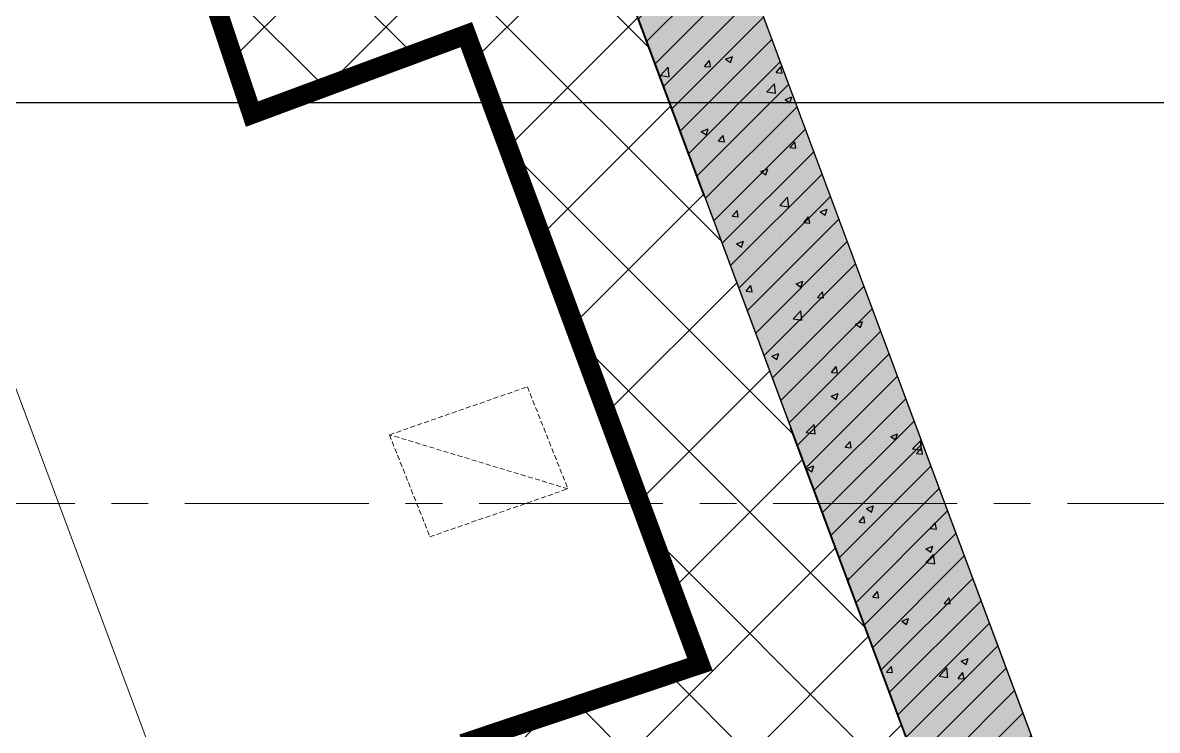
# Model space of a CAD drawing. Header units: millimetres. Extents: x -346728 to 1320345, y -537202 to -385966.
# Drawn here: x 128204 to 139777, y -451106 to -443889 of the extents above; entities that cross this region are included whole.
import ezdxf
from ezdxf.xclip import XClip

# ---------------------------------------------------------------- set-up
doc = ezdxf.new("R2010")
doc.units = ezdxf.units.MM
doc.header["$LTSCALE"] = 100
doc.header["$XCLIPFRAME"] = 2
for name, pattern in [('DASHED2', [0.375, 0.25, -0.125]), ('NETNHA500', [0.75, 0.5, -0.25]), ('X1326_GLB$0$CENTER', [2, 1.25, -0.25, 0.25, -0.25])]:
    doc.linetypes.add(name, pattern=pattern)
for name, color, linetype, lineweight in [('0 T TEXT', 7, 'Continuous', 13), ('L.DUONG', 234, 'Continuous', 15), ('LINE', 7, 'Continuous', 13), ('X1326_GLB$0$A-tim', 8, 'X1326_GLB$0$CENTER', 9)]:
    doc.layers.add(name, color=color, linetype=linetype, lineweight=lineweight)
for name, color, linetype in [('hach', 253, 'Continuous'), ('NHA', 3, 'NETNHA500'), ('W2', 4, 'Continuous'), ('X1326_COL_B4$0$CS', 253, 'Continuous'), ('XR_1326_csPL$0$hach', 253, 'Continuous'), ('XR_1326_csPL$0$W2', 4, 'Continuous')]:
    doc.layers.add(name, color=color, linetype=linetype)
doc.linetypes.add('FENCELINE2', pattern='A,0.25,-0.1,[132,ltypeshp.shx,S=0.1,R=0,X=-0.1,Y=0],-0.1,1', length=1.45)

# ---------------------------------------------------------------- blocks, each defined once
blk = doc.blocks.new('LVL-KHUNGTEN')
blk.add_lwpolyline([(61072.9, 41092.8), (119123.5, 41092.8), (119123.5, 61.9), (61072.9, 61.9)], close=True)
blk = doc.blocks.new('mb duong hh')
at = {"layer": '0 T TEXT', "color": 8, "linetype": 'DASHED2', "ltscale": 300}
blk.add_lwpolyline([(75940, 34596), (80501, 41668), (80491, 88861), (75484, 93868), (-20031, 93860), (-33610, 75885), (-26182, 55955), (-6300, 2612), (0, 0)], close=True, dxfattribs=at)
at = {"layer": 'LINE', "color": 252, "lineweight": 9}
blk.add_lwpolyline([(14977, 101049), (-7702, 101358), (-14927, 101246), (-29449, 100943), (-35818, 99008), (-40020, 95429), (-42101, 92117), (-42609, 87567), (-42104, 81482), (-40823, 74903), (-34507, 57500), (-12505, -1540), (-11062, -5026), (-1334, -3647), (4526, -1388), (38515, 14361), (36944, 16828)], dxfattribs=at)
at = {"layer": 'NHA', "color": 252, "lineweight": 9}
for p, q in [((-30269, 55886), (-28862, 56375)), ((-28862, 56375), (-28449, 55335)), ((-30269, 55886), (-29856, 54846)), ((-28449, 55335), (-30269, 55886)), ((-29856, 54846), (-28449, 55335))]:
    blk.add_line(p, q, dxfattribs=at)
blk = doc.blocks.new('MB HANG RAO TAM')
h = blk.add_hatch()
h.set_pattern_fill('ANSI37', color=8, scale=7000, style=0)
h.set_pattern_definition([(45, (527887.4, 631399.9), (-618.7184, 618.7184), []), (135, (527887.4, 631399.9), (-618.7184, -618.7184), [])])
h.paths.add_polyline_path([(89794, 74797), (94796, 69797), (94804, 22611), (90246, 15544), (52523, -1634), (34324, -9922), (14325, -19029), (8025, -16417), (-19267, 56832), (-5688, 74797), (41806, 74797), (65797, 74797)], flags=16)
h.paths.add_polyline_path([(-17293, 40146), (-15160, 40938), (-12777, 34516), (-15127, 33730), (-10493, 20001), (4784, -19373), (12548, -21453), (91490, 14752), (95488, 20874), (95620, 46027), (95770, 74597), (91825, 78101), (52350, 76926), (14008, 75822), (-9259, 75871), (-23844, 71027), (-24251, 60760)])
at = {"layer": 'L.DUONG', "color": 94, "linetype": 'FENCELINE2', "ltscale": 25, "const_width": 200, "elevation": 7850}
blk.add_lwpolyline([(-15198, 33706), (-12777, 34516), (-15160, 40938), (-17346, 40127), (-24251, 60760), (-23844, 71027), (-9259, 75871), (5427, 75795), (5898, 75797)], dxfattribs=at)
at = {"layer": 'XR_1326_csPL$0$W2', "color": 7, "ltscale": 0.5, "elevation": 0}
blk.add_lwpolyline([(8025, -16417), (14325, -19029), (90246, 15544), (94804, 22611), (94796, 69797), (89794, 74797), (-5688, 74797), (-19267, 56832)], close=True, dxfattribs=at)

msp = doc.modelspace()

# ---------------------------------------------------------------- hatches: boundary and pattern name
at = {"layer": 'hach'}
h = msp.add_hatch(dxfattribs=at)
h.set_pattern_fill('ANSI31', color=256, scale=70)
h.set_pattern_definition([(45, (121918.56, -508591.22), (-157.15448, 157.15448), [])])
h.paths.add_polyline_path([(142200.7, -410142.2), (128621.2, -428107.5), (155914.1, -501359), (162214.1, -503970.9), (238136.4, -469396.6), (242695.2, -462329.4), (242687.2, -415142.7), (237685.1, -410142.2)])
h.paths.add_polyline_path([(142797.9, -411342.2), (129975.7, -428305.7), (156856.2, -500450.6), (162191.6, -502662.6), (237318.8, -468450.4), (241495.1, -461976.1), (241487, -415639.4), (237188.2, -411342.2)], flags=16)
h = msp.add_hatch(dxfattribs=at)
h.set_pattern_fill('AR-CONC', color=256, scale=4)
h.set_pattern_definition([(50, (121918.56, -508591.2), (728.7387, -63.7563), [76.2, -838.2]), (355, (121918.56, -508591.2), (-140.9737, 764.2274), [60.96, -670.5623]), (100.45144, (121979.3, -508596.54), (587.765, 700.471), [64.76, -712.361]), (46.1842, (121918.6, -508388), (1084.316, -168.1693), [114.3, -1257.3]), (96.63556, (122008.9, -508402), (949.6165, 989.7045), [97.14, -1068.5424]), (351.18415, (121918.6, -508388), (949.6165, 989.7045), [91.44, -1005.839]), (21, (122020.16, -508438.8), (606.4576, -409.0608), [76.2, -838.2]), (326, (122020.16, -508438.8), (247.208, 736.752), [60.96, -670.56]), (71.45144, (122070.7, -508472.9), (853.6657, 327.691), [64.76, -712.3598]), (37.5, (121918.56, -508591.22), (12.3544, 338.22016), [0, -662.432, 0, -680.72, 0, -673.1]), (7.5, (121918.56, -508591.22), (267.27865, 400.7223), [0, -388.112, 0, -647.192, 0, -256.54]), (327.5, (121692, -508591.22), (542.3624, -22.91498), [0, -254, 0, -792.48, 0, -1051.56]), (317.5, (121590.4, -508591.2), (592.5167, 101.706), [0, -330.2, 0, -526.288, 0, -746.76])])
h.paths.add_polyline_path([(142200.7, -410142.2), (128621.2, -428107.5), (155914.1, -501359), (162214.1, -503970.9), (238136.4, -469396.6), (242695.2, -462329.4), (242687.2, -415142.7), (237685.1, -410142.2)])
h.paths.add_polyline_path([(142797.9, -411342.2), (129975.7, -428305.7), (156856.2, -500450.6), (162191.6, -502662.6), (237318.8, -468450.4), (241495.1, -461976.1), (241487, -415639.4), (237188.2, -411342.2)], flags=16)

# ---------------------------------------------------------------- linework, layer by layer
at = {"layer": 'W2', "ltscale": 0.5, "elevation": -1404.9}
for points in [[(142200.7, -410142.2), (128621.2, -428107.5), (155914.1, -501359), (162214.1, -503970.9), (238136.4, -469396.6), (242695.2, -462329.4), (242686.9, -415142.1), (237685.1, -410142.2)], [(142797.9, -411342.2), (129975.7, -428305.7), (156856.2, -500450.6), (162191.6, -502662.6), (237318.8, -468450.4), (241495.1, -461976.1), (241487, -415639.4), (237188.2, -411342.2)]]:
    msp.add_lwpolyline(points, close=True, dxfattribs=at)
at = {"layer": 'X1326_COL_B4$0$CS', "linetype": 'ByBlock', "ltscale": 8, "elevation": -1404.9, "flags": 128}
msp.add_lwpolyline([(242692.2, -444707.5), (115342.7, -444707.5)], dxfattribs=at)
at = {"layer": 'X1326_GLB$0$A-tim', "ltscale": 15}
msp.add_line((120859.5, -448791.5, -1404.9), (255546, -448791.5, -1404.9), dxfattribs=at)
at = {"layer": 'XR_1326_csPL$0$hach', "color": 250}
for p, q in [((134571.4, -444077.4, -1404.9), (135504.4, -443144.4, -1404.9)), ((134656.8, -444306.3, -1404.9), (135589.7, -443373.4, -1404.9)), ((134742.1, -444535.3, -1404.9), (135675.1, -443602.4, -1404.9)), ((134827.4, -444764.3, -1404.9), (135760.4, -443831.3, -1404.9)), ((135101.2, -443901.8, -1404.9), (135101.2, -443901.8, -1404.9)), ((135404, -443891.3, -1404.9), (135404, -443891.3, -1404.9)), ((134644.9, -443926.3, -1404.9), (134644.9, -443926.3, -1404.9)), ((134773, -444015.4, -1404.9), (134773, -444015.4, -1404.9)), ((134811.5, -443993.1, -1404.9), (134811.5, -443993.1, -1404.9)), ((134974.7, -444000.4, -1404.9), (134974.7, -444000.4, -1404.9)), ((135616.3, -443916, -1404.9), (135616.3, -443916, -1404.9)), ((135643.5, -443924.7, -1404.9), (135643.5, -443924.7, -1404.9)), ((134589.9, -444051.1, -1404.9), (134589.9, -444051.1, -1404.9)), ((134912.7, -444993.3, -1404.9), (135845.7, -444060.3, -1404.9)), ((135315.4, -444038.3, -1404.9), (135315.4, -444038.3, -1404.9)), ((135667.4, -444127.9, -1404.9), (135667.4, -444127.9, -1404.9)), ((135154.2, -444193, -1404.9), (135154.2, -444193, -1404.9)), ((135373, -444262.2, -1404.9), (135444.1, -444234.9, -1404.9)), ((135373, -444262.3, -1404.9), (135423.5, -444296.3, -1404.9)), ((135423.5, -444296.3, -1404.9), (135444.1, -444234.9, -1404.9)), ((134708, -444426.6, -1404.9), (134787.1, -444344.1, -1404.9)), ((134798.4, -444440.6, -1404.9), (134787.2, -444344.1, -1404.9)), ((134998, -445222.3, -1404.9), (135931, -444289.3, -1404.9)), ((135159.7, -444334.9, -1404.9), (135208.7, -444276.5, -1404.9)), ((135159.7, -444334.9, -1404.9), (135220.4, -444340.2, -1404.9)), ((135220.5, -444340.2, -1404.9), (135208.8, -444276.5, -1404.9)), ((135349.1, -444316.7, -1404.9), (135349.1, -444316.7, -1404.9)), ((135603.4, -444283.2, -1404.9), (135603.4, -444283.2, -1404.9)), ((135888.4, -444398.7, -1404.9), (135937.4, -444340.3, -1404.9)), ((135949.3, -444404, -1404.9), (135937.5, -444340.3, -1404.9)), ((134707.4, -444401.2, -1404.9), (134707.4, -444401.2, -1404.9)), ((134708, -444426.6, -1404.9), (134798.4, -444440.6, -1404.9)), ((134899, -444418.2, -1404.9), (134899, -444418.2, -1404.9)), ((135441.4, -444441.2, -1404.9), (135441.4, -444441.2, -1404.9)), ((135655.1, -444466.2, -1404.9), (135655.1, -444466.2, -1404.9)), ((135888.4, -444398.7, -1404.9), (135949.2, -444404, -1404.9)), ((135954.6, -444395.9, -1404.9), (135954.6, -444395.9, -1404.9)), ((135983.8, -444464.1, -1404.9), (135983.8, -444464.1, -1404.9)), ((134769.5, -444599.3, -1404.9), (134769.5, -444599.3, -1404.9)), ((135083.4, -445451.3, -1404.9), (136016.3, -444518.3, -1404.9)), ((135141.9, -444531.2, -1404.9), (135141.9, -444531.2, -1404.9)), ((135362, -444497.6, -1404.9), (135362, -444497.6, -1404.9)), ((135792.3, -444594.7, -1404.9), (135871.4, -444512.3, -1404.9)), ((135792.3, -444594.8, -1404.9), (135882.7, -444608.8, -1404.9)), ((135882.7, -444608.7, -1404.9), (135871.5, -444512.2, -1404.9)), ((135081.8, -444717.4, -1404.9), (135081.8, -444717.4, -1404.9)), ((135336.1, -444683.9, -1404.9), (135336.1, -444683.9, -1404.9)), ((135605.5, -444720.6, -1404.9), (135605.5, -444720.6, -1404.9)), ((135720.9, -444633.3, -1404.9), (135720.9, -444633.3, -1404.9)), ((135979.4, -444671.3, -1404.9), (136030, -444705.4, -1404.9)), ((135979.5, -444671.3, -1404.9), (136050.6, -444644, -1404.9)), ((136030, -444705.4, -1404.9), (136050.6, -444644, -1404.9)), ((135013, -444822.3, -1404.9), (135013, -444822.3, -1404.9)), ((135168.7, -445680.3, -1404.9), (136101.7, -444747.3, -1404.9)), ((135642.7, -444804.4, -1404.9), (135642.7, -444804.4, -1404.9)), ((135129.5, -444869.4, -1404.9), (135129.5, -444869.4, -1404.9)), ((136095.3, -444949.5, -1404.9), (136095.3, -444949.5, -1404.9)), ((135125.8, -444999, -1404.9), (135196.9, -444971.7, -1404.9)), ((135125.8, -444999, -1404.9), (135176.3, -445033.1, -1404.9)), ((135176.3, -445033.1, -1404.9), (135196.9, -444971.7, -1404.9)), ((135243.6, -444960.3, -1404.9), (135243.6, -444960.3, -1404.9)), ((135254, -445909.3, -1404.9), (136187, -444976.3, -1404.9)), ((135300.7, -445099.1, -1404.9), (135349.7, -445040.8, -1404.9)), ((135361.5, -445104.4, -1404.9), (135349.8, -445040.7, -1404.9)), ((135453.6, -445034, -1404.9), (135453.6, -445034, -1404.9)), ((135785.9, -444983.3, -1404.9), (135785.9, -444983.3, -1404.9)), ((136158.1, -445066.4, -1404.9), (136158.1, -445066.4, -1404.9)), ((135068.8, -445084.6, -1404.9), (135068.8, -445084.6, -1404.9)), ((135300.7, -445099.1, -1404.9), (135361.4, -445104.5, -1404.9)), ((135401, -445177.9, -1404.9), (135401, -445177.9, -1404.9)), ((135457.8, -445096.8, -1404.9), (135457.8, -445096.8, -1404.9)), ((135630.4, -445142.6, -1404.9), (135630.4, -445142.6, -1404.9)), ((135993.5, -445076.2, -1404.9), (135993.5, -445076.2, -1404.9)), ((136000.1, -445119.7, -1404.9), (136000.1, -445119.7, -1404.9)), ((136029.4, -445162.9, -1404.9), (136078.4, -445104.5, -1404.9)), ((136029.4, -445162.9, -1404.9), (136090.1, -445168.2, -1404.9)), ((136090.3, -445168.2, -1404.9), (136078.5, -445104.5, -1404.9)), ((135117.2, -445207.6, -1404.9), (135117.2, -445207.6, -1404.9)), ((135339.3, -446138.3, -1404.9), (136272.3, -445205.3, -1404.9)), ((135732.2, -445408.1, -1404.9), (135782.8, -445442.2, -1404.9)), ((135732.3, -445408, -1404.9), (135803.4, -445380.7, -1404.9)), ((135782.8, -445442.2, -1404.9), (135803.4, -445380.8, -1404.9)), ((135828, -445350.2, -1404.9), (135828, -445350.2, -1404.9)), ((136082.4, -445316.7, -1404.9), (136082.4, -445316.7, -1404.9)), ((136145.7, -445404.6, -1404.9), (136145.7, -445404.6, -1404.9)), ((135186.4, -445434.7, -1404.9), (135186.4, -445434.7, -1404.9)), ((135424.6, -446367.2, -1404.9), (136357.6, -445434.3, -1404.9)), ((135583.8, -445499.7, -1404.9), (135583.8, -445499.7, -1404.9)), ((135618, -445480.8, -1404.9), (135618, -445480.8, -1404.9)), ((136126.1, -445522.6, -1404.9), (136126.1, -445522.6, -1404.9)), ((135510, -446596.2, -1404.9), (136442.9, -445663.3, -1404.9)), ((135560.7, -445751, -1404.9), (135560.7, -445751, -1404.9)), ((135815.1, -445717.5, -1404.9), (135815.1, -445717.5, -1404.9)), ((135927, -445752.6, -1404.9), (136006.1, -445670.1, -1404.9)), ((135927, -445752.6, -1404.9), (136017.4, -445766.7, -1404.9)), ((135951.6, -445682.4, -1404.9), (135951.6, -445682.4, -1404.9)), ((136017.4, -445766.6, -1404.9), (136006.2, -445670.1, -1404.9)), ((136133.4, -445742.9, -1404.9), (136133.4, -445742.9, -1404.9)), ((136199.9, -445666.8, -1404.9), (136199.9, -445666.8, -1404.9)), ((135359, -445784.1, -1404.9), (135359, -445784.1, -1404.9)), ((135441.6, -445863.4, -1404.9), (135490.6, -445805, -1404.9)), ((135441.6, -445863.4, -1404.9), (135502.4, -445868.7, -1404.9)), ((135502.5, -445868.7, -1404.9), (135490.7, -445805, -1404.9)), ((135605.7, -445819, -1404.9), (135605.7, -445819, -1404.9)), ((136170.4, -445927.1, -1404.9), (136219.4, -445868.8, -1404.9)), ((136231.2, -445932.4, -1404.9), (136219.5, -445868.7, -1404.9)), ((136338.7, -445817.1, -1404.9), (136409.8, -445789.8, -1404.9)), ((136338.7, -445817.1, -1404.9), (136389.2, -445851.2, -1404.9)), ((136389.2, -445851.2, -1404.9), (136409.8, -445789.8, -1404.9)), ((135595.3, -446825.2, -1404.9), (136528.3, -445892.3, -1404.9)), ((136170.4, -445927.1, -1404.9), (136231.1, -445932.4, -1404.9)), ((136195, -445905.5, -1404.9), (136195, -445905.5, -1404.9)), ((135385.9, -446018.9, -1404.9), (135385.9, -446018.9, -1404.9)), ((135602.5, -446007.2, -1404.9), (135602.5, -446007.2, -1404.9)), ((135928.3, -446041.8, -1404.9), (135928.3, -446041.8, -1404.9)), ((135932.6, -446067.5, -1404.9), (135932.6, -446067.5, -1404.9)), ((136121, -446081.1, -1404.9), (136121, -446081.1, -1404.9)), ((136470.7, -446064.7, -1404.9), (136470.7, -446064.7, -1404.9)), ((135485, -446144.8, -1404.9), (135556.2, -446117.5, -1404.9)), ((135485, -446144.8, -1404.9), (135535.6, -446178.9, -1404.9)), ((135535.6, -446178.9, -1404.9), (135556.2, -446117.5, -1404.9)), ((135547.8, -446118.2, -1404.9), (135547.8, -446118.2, -1404.9)), ((135593.3, -446157.3, -1404.9), (135593.3, -446157.3, -1404.9)), ((135600.2, -446155.3, -1404.9), (135600.2, -446155.3, -1404.9)), ((135680.6, -447054.2, -1404.9), (136613.6, -446121.2, -1404.9)), ((136142.5, -446178.3, -1404.9), (136142.5, -446178.3, -1404.9)), ((136583, -446261, -1404.9), (136583, -446261, -1404.9)), ((135765.9, -447283.2, -1404.9), (136698.9, -446350.2, -1404.9)), ((135990.5, -446362.7, -1404.9), (135990.5, -446362.7, -1404.9)), ((136108.6, -446419.3, -1404.9), (136108.6, -446419.3, -1404.9)), ((136307, -446383.8, -1404.9), (136307, -446383.8, -1404.9)), ((136561.3, -446350.3, -1404.9), (136561.3, -446350.3, -1404.9)), ((136630.3, -446347.8, -1404.9), (136630.3, -446347.8, -1404.9)), ((135580.9, -446495.5, -1404.9), (135580.9, -446495.5, -1404.9)), ((135582.6, -446627.6, -1404.9), (135631.6, -446569.2, -1404.9)), ((135643.5, -446632.9, -1404.9), (135631.7, -446569.2, -1404.9)), ((135665.3, -446468.3, -1404.9), (135665.3, -446468.3, -1404.9)), ((135726.2, -446558.2, -1404.9), (135726.2, -446558.2, -1404.9)), ((136091.5, -446553.8, -1404.9), (136162.6, -446526.5, -1404.9)), ((136091.5, -446553.9, -1404.9), (136142, -446588, -1404.9)), ((136142, -446588, -1404.9), (136162.6, -446526.6, -1404.9)), ((135582.6, -446627.6, -1404.9), (135643.4, -446632.9, -1404.9)), ((135851.2, -447512.2, -1404.9), (136784.2, -446579.2, -1404.9)), ((136268.5, -446581.1, -1404.9), (136268.5, -446581.1, -1404.9)), ((136311.4, -446691.4, -1404.9), (136360.3, -446633, -1404.9)), ((136311.4, -446691.4, -1404.9), (136372.1, -446696.7, -1404.9)), ((136372.2, -446696.6, -1404.9), (136360.4, -446633, -1404.9)), ((136617.9, -446686, -1404.9), (136617.9, -446686, -1404.9)), ((135936.6, -447741.2, -1404.9), (136869.5, -446808.2, -1404.9)), ((136039.7, -446784.5, -1404.9), (136039.7, -446784.5, -1404.9)), ((136096.3, -446757.5, -1404.9), (136096.3, -446757.5, -1404.9)), ((136294, -446751, -1404.9), (136294, -446751, -1404.9)), ((136678.8, -446700.4, -1404.9), (136678.8, -446700.4, -1404.9)), ((136061.7, -446910.5, -1404.9), (136140.8, -446828, -1404.9)), ((136061.7, -446910.5, -1404.9), (136152.1, -446924.5, -1404.9)), ((136152.1, -446924.5, -1404.9), (136140.9, -446828, -1404.9)), ((136541.1, -446867.2, -1404.9), (136541.1, -446867.2, -1404.9)), ((135948.6, -446969, -1404.9), (135948.6, -446969, -1404.9)), ((136021.9, -447970.2, -1404.9), (136954.9, -447037.2, -1404.9)), ((136605.6, -447024.2, -1404.9), (136605.6, -447024.2, -1404.9)), ((136697.9, -446962.9, -1404.9), (136748.5, -446997, -1404.9)), ((136698, -446962.9, -1404.9), (136769.1, -446935.6, -1404.9)), ((136748.5, -446997, -1404.9), (136769.1, -446935.6, -1404.9)), ((136026.8, -447151.7, -1404.9), (136026.8, -447151.7, -1404.9)), ((136070.7, -447100.3, -1404.9), (136070.7, -447100.3, -1404.9)), ((136083.9, -447095.7, -1404.9), (136083.9, -447095.7, -1404.9)), ((136411.6, -447101.1, -1404.9), (136411.6, -447101.1, -1404.9)), ((136613, -447123.2, -1404.9), (136613, -447123.2, -1404.9)), ((136784.5, -447090.3, -1404.9), (136784.5, -447090.3, -1404.9)), ((135742.5, -447213.9, -1404.9), (135742.5, -447213.9, -1404.9)), ((135772.4, -447185.2, -1404.9), (135772.4, -447185.2, -1404.9)), ((135844.3, -447290.6, -1404.9), (135915.4, -447263.3, -1404.9)), ((135894.8, -447324.7, -1404.9), (135915.4, -447263.3, -1404.9)), ((136107.2, -448199.2, -1404.9), (137040.2, -447266.2, -1404.9)), ((136192, -447192, -1404.9), (136192, -447192, -1404.9)), ((136284.9, -447236.8, -1404.9), (136284.9, -447236.8, -1404.9)), ((136827.3, -447259.7, -1404.9), (136827.3, -447259.7, -1404.9)), ((135844.3, -447290.6, -1404.9), (135894.8, -447324.7, -1404.9)), ((136593.2, -447362.4, -1404.9), (136593.2, -447362.4, -1404.9)), ((137040.3, -447383.8, -1404.9), (137040.3, -447383.8, -1404.9)), ((136071.6, -447434, -1404.9), (136071.6, -447434, -1404.9)), ((136144.3, -447501.8, -1404.9), (136144.3, -447501.8, -1404.9)), ((136192.5, -448428.2, -1404.9), (137125.5, -447495.2, -1404.9)), ((136452.3, -447455.6, -1404.9), (136501.3, -447397.2, -1404.9)), ((136452.3, -447455.6, -1404.9), (136513.1, -447460.9, -1404.9)), ((136513.2, -447460.9, -1404.9), (136501.4, -447397.2, -1404.9)), ((136785.9, -447417.3, -1404.9), (136785.9, -447417.3, -1404.9)), ((136580, -447547.6, -1404.9), (136580, -447547.6, -1404.9)), ((135987.5, -447649.3, -1404.9), (135987.5, -447649.3, -1404.9)), ((136277.8, -448657.1, -1404.9), (137210.8, -447724.2, -1404.9)), ((136410.9, -447639.7, -1404.9), (136410.9, -447639.7, -1404.9)), ((136450.7, -447699.7, -1404.9), (136501.3, -447733.8, -1404.9)), ((136450.8, -447699.6, -1404.9), (136521.9, -447672.3, -1404.9)), ((136501.3, -447733.8, -1404.9), (136521.9, -447672.4, -1404.9)), ((136580.9, -447700.6, -1404.9), (136580.9, -447700.6, -1404.9)), ((136953.3, -447662.6, -1404.9), (136953.3, -447662.6, -1404.9)), ((137094.1, -447635.6, -1404.9), (137094.1, -447635.6, -1404.9)), ((137157.8, -447733.9, -1404.9), (137157.8, -447733.9, -1404.9)), ((136059.2, -447772.2, -1404.9), (136059.2, -447772.2, -1404.9)), ((136518.6, -447818, -1404.9), (136518.6, -447818, -1404.9)), ((136773, -447784.6, -1404.9), (136773, -447784.6, -1404.9)), ((136363.2, -448886.1, -1404.9), (137296.1, -447953.2, -1404.9)), ((136196.4, -448068.3, -1404.9), (136275.5, -447985.9, -1404.9)), ((136196.4, -448068.4, -1404.9), (136286.8, -448082.4, -1404.9)), ((136286.8, -448082.4, -1404.9), (136275.6, -447985.9, -1404.9)), ((136568.5, -448038.9, -1404.9), (136568.5, -448038.9, -1404.9)), ((137057.2, -448108.7, -1404.9), (137128.3, -448081.4, -1404.9)), ((137081.7, -447973.8, -1404.9), (137081.7, -447973.8, -1404.9)), ((137130.6, -448052.1, -1404.9), (137130.6, -448052.1, -1404.9)), ((136213.1, -448158.8, -1404.9), (136213.1, -448158.8, -1404.9)), ((136448.5, -449115.1, -1404.9), (137381.4, -448182.2, -1404.9)), ((136505.7, -448185.3, -1404.9), (136505.7, -448185.3, -1404.9)), ((136538.1, -448153.8, -1404.9), (136538.1, -448153.8, -1404.9)), ((136593.3, -448219.8, -1404.9), (136642.3, -448161.4, -1404.9)), ((136654.1, -448225.1, -1404.9), (136642.4, -448161.4, -1404.9)), ((136755.4, -448181.8, -1404.9), (136755.4, -448181.8, -1404.9)), ((136890.5, -448134.6, -1404.9), (136890.5, -448134.6, -1404.9)), ((137057.2, -448108.8, -1404.9), (137107.7, -448142.8, -1404.9)), ((137107.7, -448142.8, -1404.9), (137128.3, -448081.4, -1404.9)), ((137280.7, -448236.5, -1404.9), (137359.9, -448154, -1404.9)), ((137371.1, -448250.5, -1404.9), (137359.9, -448154, -1404.9)), ((136251.4, -448218.8, -1404.9), (136251.4, -448218.8, -1404.9)), ((136427.3, -448295.3, -1404.9), (136427.3, -448295.3, -1404.9)), ((136593.3, -448219.8, -1404.9), (136654, -448225.1, -1404.9)), ((137069.4, -448312, -1404.9), (137069.4, -448312, -1404.9)), ((137280.7, -448236.6, -1404.9), (137371.1, -448250.6, -1404.9)), ((137297.8, -448204.7, -1404.9), (137297.8, -448204.7, -1404.9)), ((137322, -448283.6, -1404.9), (137371, -448225.2, -1404.9)), ((137322, -448283.6, -1404.9), (137382.8, -448288.9, -1404.9)), ((137382.9, -448288.9, -1404.9), (137371.1, -448225.2, -1404.9)), ((137374.1, -448275.2, -1404.9), (137374.1, -448275.2, -1404.9)), ((136203.5, -448436.4, -1404.9), (136274.7, -448409.1, -1404.9)), ((136254.1, -448470.5, -1404.9), (136274.7, -448409.1, -1404.9)), ((136533.8, -449344.1, -1404.9), (137466.8, -448411.1, -1404.9)), ((136556.2, -448377.1, -1404.9), (136556.2, -448377.1, -1404.9)), ((136781.5, -448376.9, -1404.9), (136781.5, -448376.9, -1404.9)), ((136969.6, -448318.2, -1404.9), (136969.6, -448318.2, -1404.9)), ((136203.5, -448436.4, -1404.9), (136254.1, -448470.5, -1404.9)), ((136623.2, -448535.3, -1404.9), (136623.2, -448535.3, -1404.9)), ((137264.9, -448450.9, -1404.9), (137264.9, -448450.9, -1404.9)), ((136619.1, -449573.1, -1404.9), (137552.1, -448640.1, -1404.9)), ((137057, -448650.3, -1404.9), (137057, -448650.3, -1404.9)), ((136543.8, -448715.3, -1404.9), (136543.8, -448715.3, -1404.9)), ((136553.3, -448698.2, -1404.9), (136553.3, -448698.2, -1404.9)), ((137095.7, -448721.1, -1404.9), (137095.7, -448721.1, -1404.9)), ((137169.6, -448732.4, -1404.9), (137169.6, -448732.4, -1404.9)), ((136577, -448834.1, -1404.9), (136577, -448834.1, -1404.9)), ((136704.4, -449802.1, -1404.9), (137637.4, -448869.1, -1404.9)), ((136810, -448845.5, -1404.9), (136881.1, -448818.2, -1404.9)), ((136810, -448845.5, -1404.9), (136860.5, -448879.6, -1404.9)), ((136860.5, -448879.6, -1404.9), (136881.1, -448818.2, -1404.9)), ((136997.6, -448851.6, -1404.9), (136997.6, -448851.6, -1404.9)), ((137252, -448818.1, -1404.9), (137252, -448818.1, -1404.9)), ((136734.3, -448984, -1404.9), (136783.3, -448925.7, -1404.9)), ((136734.3, -448984, -1404.9), (136795, -448989.3, -1404.9)), ((136795.1, -448989.3, -1404.9), (136783.4, -448925.6, -1404.9)), ((137044.6, -448988.5, -1404.9), (137044.6, -448988.5, -1404.9)), ((137463, -449047.8, -1404.9), (137512, -448989.4, -1404.9)), ((137523.8, -449053.1, -1404.9), (137512.1, -448989.4, -1404.9)), ((137572.3, -448912.3, -1404.9), (137572.3, -448912.3, -1404.9)), ((136531.5, -449053.5, -1404.9), (136531.5, -449053.5, -1404.9)), ((136789.8, -450031.1, -1404.9), (137722.7, -449098.1, -1404.9)), ((137463, -449047.8, -1404.9), (137523.7, -449053.1, -1404.9)), ((136984.7, -449218.8, -1404.9), (136984.7, -449218.8, -1404.9)), ((137369.5, -449168.2, -1404.9), (137369.5, -449168.2, -1404.9)), ((137416.5, -449254.5, -1404.9), (137487.6, -449227.2, -1404.9)), ((137467, -449288.7, -1404.9), (137487.6, -449227.3, -1404.9)), ((137720.1, -449236.9, -1404.9), (137720.1, -449236.9, -1404.9)), ((136569.7, -449353.9, -1404.9), (136569.7, -449353.9, -1404.9)), ((136730.3, -449252.3, -1404.9), (136730.3, -449252.3, -1404.9)), ((136875.1, -450260.1, -1404.9), (137808, -449327.1, -1404.9)), ((136897.8, -449240.3, -1404.9), (136897.8, -449240.3, -1404.9)), ((137032.3, -449326.7, -1404.9), (137032.3, -449326.7, -1404.9)), ((137127.6, -449338.6, -1404.9), (137127.6, -449338.6, -1404.9)), ((137415.4, -449394.4, -1404.9), (137494.6, -449311.9, -1404.9)), ((137416.4, -449254.6, -1404.9), (137467, -449288.7, -1404.9)), ((137440.2, -449263.2, -1404.9), (137440.2, -449263.2, -1404.9)), ((137505.8, -449408.4, -1404.9), (137494.6, -449311.9, -1404.9)), ((137560, -449250.5, -1404.9), (137560, -449250.5, -1404.9)), ((137112, -449376.8, -1404.9), (137112, -449376.8, -1404.9)), ((137415.4, -449394.4, -1404.9), (137505.8, -449408.4, -1404.9)), ((137654.4, -449399.7, -1404.9), (137654.4, -449399.7, -1404.9)), ((136615, -449562.2, -1404.9), (136633.9, -449554.9, -1404.9)), ((136623.7, -449585.4, -1404.9), (136633.9, -449554.9, -1404.9)), ((136960.4, -450489.1, -1404.9), (137893.4, -449556.1, -1404.9)), ((137102.2, -449568.9, -1404.9), (137102.2, -449568.9, -1404.9)), ((137371.1, -449561.7, -1404.9), (137371.1, -449561.7, -1404.9)), ((137743.8, -449484.4, -1404.9), (137743.8, -449484.4, -1404.9)), ((136717.4, -449619.6, -1404.9), (136717.4, -449619.6, -1404.9)), ((136778.5, -449663.4, -1404.9), (136778.5, -449663.4, -1404.9)), ((136875.3, -449748.3, -1404.9), (136924.2, -449689.9, -1404.9)), ((136936.1, -449753.6, -1404.9), (136924.3, -449689.9, -1404.9)), ((137019.9, -449664.9, -1404.9), (137019.9, -449664.9, -1404.9)), ((137547.6, -449588.7, -1404.9), (137547.6, -449588.7, -1404.9)), ((136695.7, -449756.7, -1404.9), (136695.7, -449756.7, -1404.9)), ((136875.3, -449748.3, -1404.9), (136936, -449753.6, -1404.9)), ((137045.7, -450718, -1404.9), (137978.7, -449785.1, -1404.9)), ((137238, -449779.6, -1404.9), (137238, -449779.6, -1404.9)), ((137604, -449812, -1404.9), (137653, -449753.6, -1404.9)), ((137604, -449812, -1404.9), (137664.7, -449817.3, -1404.9)), ((137664.8, -449817.3, -1404.9), (137653.1, -449753.6, -1404.9)), ((137780.4, -449802.6, -1404.9), (137780.4, -449802.6, -1404.9)), ((137476.6, -449885.1, -1404.9), (137476.6, -449885.1, -1404.9)), ((137535.3, -449927, -1404.9), (137535.3, -449927, -1404.9)), ((137730.9, -449851.7, -1404.9), (137730.9, -449851.7, -1404.9)), ((137759.1, -449917.3, -1404.9), (137759.1, -449917.3, -1404.9)), ((136834.9, -449969.6, -1404.9), (136834.9, -449969.6, -1404.9)), ((137007.6, -450003.1, -1404.9), (137007.6, -450003.1, -1404.9)), ((137131, -450947, -1404.9), (138064, -450014.1, -1404.9)), ((137166.6, -450019, -1404.9), (137166.6, -450019, -1404.9)), ((137169.2, -449991.3, -1404.9), (137240.4, -449964, -1404.9)), ((137169.2, -449991.3, -1404.9), (137219.8, -450025.4, -1404.9)), ((137219.8, -450025.4, -1404.9), (137240.4, -449964, -1404.9)), ((137216.4, -451176, -1404.9), (138149.3, -450243.1, -1404.9)), ((137463.6, -450252.4, -1404.9), (137463.6, -450252.4, -1404.9)), ((137522.9, -450265.2, -1404.9), (137522.9, -450265.2, -1404.9)), ((137848.4, -450201.7, -1404.9), (137848.4, -450201.7, -1404.9)), ((138044.6, -450193.7, -1404.9), (138044.6, -450193.7, -1404.9)), ((136995.2, -450341.4, -1404.9), (136995.2, -450341.4, -1404.9)), ((137040.2, -450298.8, -1404.9), (137040.2, -450298.8, -1404.9)), ((137209.3, -450285.9, -1404.9), (137209.3, -450285.9, -1404.9)), ((137582.6, -450321.7, -1404.9), (137582.6, -450321.7, -1404.9)), ((137775.7, -450400.3, -1404.9), (137846.8, -450373, -1404.9)), ((137826.2, -450434.5, -1404.9), (137846.8, -450373.1, -1404.9)), ((138124.9, -450344.7, -1404.9), (138124.9, -450344.7, -1404.9)), ((137016.2, -450512.5, -1404.9), (137065.2, -450454.1, -1404.9)), ((137077.1, -450517.8, -1404.9), (137065.3, -450454.1, -1404.9)), ((137254.4, -450435.3, -1404.9), (137254.4, -450435.3, -1404.9)), ((137301.7, -451405, -1404.9), (138234.6, -450472, -1404.9)), ((137550.1, -450552.3, -1404.9), (137629.3, -450469.8, -1404.9)), ((137640.5, -450566.3, -1404.9), (137629.3, -450469.8, -1404.9)), ((137775.7, -450400.4, -1404.9), (137826.2, -450434.5, -1404.9)), ((137796.8, -450458.2, -1404.9), (137796.8, -450458.2, -1404.9)), ((137016.2, -450512.5, -1404.9), (137077, -450517.8, -1404.9)), ((137124.6, -450625.2, -1404.9), (137124.6, -450625.2, -1404.9)), ((137510.6, -450603.4, -1404.9), (137510.6, -450603.4, -1404.9)), ((137550.1, -450552.3, -1404.9), (137640.5, -450566.3, -1404.9)), ((137581.1, -450602.4, -1404.9), (137581.1, -450602.4, -1404.9)), ((137717.1, -450523.5, -1404.9), (137717.1, -450523.5, -1404.9)), ((137745, -450576.2, -1404.9), (137793.9, -450517.9, -1404.9)), ((137745, -450576.2, -1404.9), (137805.7, -450581.6, -1404.9)), ((137805.8, -450581.5, -1404.9), (137794, -450517.9, -1404.9)), ((138032.2, -450531.9, -1404.9), (138032.2, -450531.9, -1404.9)), ((138222.8, -450518, -1404.9), (138222.8, -450518, -1404.9)), ((137196.4, -450653.1, -1404.9), (137196.4, -450653.1, -1404.9)), ((137387, -451634, -1404.9), (138320, -450701, -1404.9)), ((137368.1, -450848.3, -1404.9), (137368.1, -450848.3, -1404.9)), ((137380.4, -450838.2, -1404.9), (137380.4, -450838.2, -1404.9)), ((137960.6, -450746.6, -1404.9), (137960.6, -450746.6, -1404.9)), ((137472.3, -451863, -1404.9), (138405.3, -450930, -1404.9)), ((137498.2, -450941.6, -1404.9), (137498.2, -450941.6, -1404.9)), ((137922.8, -450861.1, -1404.9), (137922.8, -450861.1, -1404.9)), ((137955.5, -450918.7, -1404.9), (137955.5, -450918.7, -1404.9)), ((138019.9, -450870.1, -1404.9), (138019.9, -450870.1, -1404.9)), ((138209.9, -450885.2, -1404.9), (138209.9, -450885.2, -1404.9)), ((137313.9, -451003.2, -1404.9), (137313.9, -451003.2, -1404.9)), ((138348.6, -451102.1, -1404.9), (138348.6, -451102.1, -1404.9))]:
    msp.add_line(p, q, dxfattribs=at)
at = {"layer": 'XR_1326_csPL$0$W2', "color": 7, "ltscale": 0.5}
for p, q in [((128621.2, -428107.5, -1404.9), (155914.1, -501359, -1404.9)), ((129975.7, -428305.7, -1404.9), (156856.2, -500450.6, -1404.9))]:
    msp.add_line(p, q, dxfattribs=at)

# ---------------------------------------------------------------- block references
at = {"extrusion": (0.00597, -2.28885e-18, 0.999982), "xscale": 3.385207865094198, "yscale": 3.385207865094198, "zscale": 3.385207865094198}
msp.add_blockref('LVL-KHUNGTEN', (-107243.5, -525073.6, -287.1), dxfattribs=at)
ref = msp.add_blockref('mb duong hh', (162214.1, -503978, 0))
XClip(ref).set_block_clipping_path([(-58962.6888090824, -15358.4345334051), (108047.3313388755, 114603.0144500207)])

# ---------------------------------------------------------------- next in the draw order: block references
msp.add_blockref('MB HANG RAO TAM', (147888.6, -484948.9, 0))

doc.saveas('drawing.dxf')
